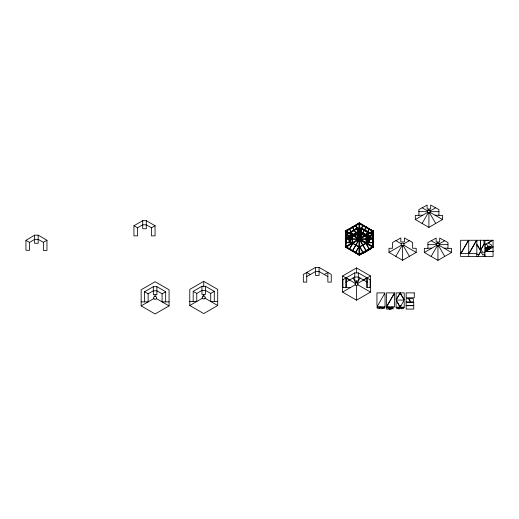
<?xml version="1.0" encoding="UTF-8"?>
<svg xmlns="http://www.w3.org/2000/svg" width="519" height="519" viewBox="0 0 519 519"><rect width="100%" height="100%" fill="white"/><g stroke="black" fill="none" stroke-linecap="round" stroke-linejoin="round"><path stroke-width="0.78" d="M43.375 242.334L38.179 239.343L34.617 239.343L29.596 242.438L29.596 250.288L25.95 250.288L25.95 240.329L34.617 235.159L38.179 235.159L46.957 240.265L46.957 250.392L43.375 250.392L43.375 242.334L46.957 240.265M345.738 235.101L357.241 228.075L357.241 234.101L350.825 238.039M369.366 242.451L369.69 236.8L369.677 242.451M352.673 234.828L352.382 235.399M352.68 235.198L357.241 232.473M345.68 234.698L350.863 238.059L345.68 234.698L348.645 232.869L345.784 234.757M349.125 233.148L357.883 228.276M350.993 234.64L351.35 234.024M351.318 234.828L351.674 234.212M352.382 235.029L352.187 243.177L359.343 247.31L366.498 243.177L366.304 235.029M345.563 247.213L345.563 230.884M359.524 223.034L345.382 231.195M352.875 235.723L353.231 235.107M353.199 235.911L353.556 235.295M360.446 224.39L360.744 223.734M347.107 248.101L347.464 247.485M360.711 224.539L361.068 223.923M349.183 249.302L352.544 243.385M359.699 230.994L363.144 225.123M349.41 249.431L352.855 243.567M360.011 231.169L363.371 225.252M357.085 238.156L357.435 237.54M357.409 238.344L357.766 237.728M358.499 238.974L358.856 238.357M352.388 250.742L358.668 239.869M352.699 250.917L358.973 240.044M359.836 239.746L360.192 239.123L373.485 246.797L373.129 247.42L359.712 240.044L365.992 250.917M360.926 240.368L361.282 239.752M361.25 240.563L361.607 239.947M364.721 235.574L361.445 233.68M355.457 252.513L358.681 246.927M365.837 234.536L369.061 228.95M368.918 229.281L369.275 228.665M365.798 234.984L359.343 231.195L352.544 235.12L352.544 242.976L359.343 246.901L366.142 242.976L366.012 234.828M355.547 252.974L358.986 247.109M365.357 235.937L368.081 237.514M369.152 229.411L369.509 228.795M366.103 234.809L369.366 229.126M372.629 238.863L366.459 235.302L372.629 238.493M369.269 232.947L361.445 228.431M350.941 237.734L357.241 234.037L361.445 234.101L361.445 228.075L369.58 232.772L361.445 228.139L357.241 228.094L349.112 232.772M357.617 254.174L357.98 253.557M371.228 230.611L371.578 229.995M373.129 234.997L370.209 233.135C369.301 232.882 371.234 233.641 372.629 234.731L372.947 234.731M367.744 237.734L361.445 234.037M365.129 242.801L365.486 242.185M365.46 242.989L365.817 242.373M359.167 255.069L373.304 246.901M373.129 230.884L373.129 247.213M367.011 243.885L367.368 243.268M367.342 244.079L367.699 243.456M342.579 292.113L355.327 284.749A1.103 1.103 0 0 1 355.327 283.355L356.183 282.654L357.753 283.355A1.103 1.103 0 0 1 357.753 284.749L370.501 292.113L370.501 275.991L356.54 267.934L342.579 275.991L342.579 292.113L356.54 300.17L370.501 292.113M357.234 282.849L360.03 278.009M395.958 240.725L400.817 237.923L400.817 241.945L404.379 241.945L404.379 237.923L409.238 240.725M401.388 243.859L401.57 243.554A1.44 1.44 0 0 1 403.633 243.554L403.808 243.859A1.103 1.103 0 0 1 403.808 245.26L402.958 245.961L401.388 245.26A1.103 1.103 0 0 1 401.388 243.859L395.802 240.634L392.578 242.496L392.578 248.277L388.997 248.277L388.997 252.416L402.601 260.266L416.206 252.416L416.206 248.277L412.624 248.277L412.624 242.496L409.4 240.634L403.808 243.859M422.265 207.84L427.124 205.037L427.124 209.066L430.686 209.066L430.686 205.037L435.545 207.84M395.796 256.341L401.907 245.759M427.695 210.98L427.513 212.063L428.551 213.075L429.94 212.686L430.115 210.98A1.103 1.103 0 0 0 428.908 210.279A1.103 1.103 0 0 0 427.695 210.98L422.103 207.749L418.878 209.611L418.878 215.398L415.304 215.398L415.304 219.531L428.908 227.387L442.512 219.531L442.512 215.398L438.931 215.398L438.931 209.611L435.707 207.749L430.115 210.98M422.103 223.455L428.214 212.881M400.13 292.878L396.094 299.859L396.094 292.878L404.204 292.878L404.204 299.859L400.168 292.878M396.127 299.988L399.455 294.221A1.103 1.103 0 0 0 400.85 294.221L404.184 299.988M431.295 240.816L436.155 238.007L436.155 242.036L439.716 242.036L439.716 238.007L444.575 240.816M400.175 307.19L404.184 300.079L396.127 300.079L399.455 305.847A1.103 1.103 0 0 1 400.85 305.847M436.726 243.949L436.55 245.039L437.582 246.045L438.97 245.656L439.145 243.949A1.103 1.103 0 0 0 437.939 243.249A1.103 1.103 0 0 0 436.726 243.949L431.133 240.719L427.909 242.581L427.909 248.367L424.334 248.367L424.334 252.5L437.939 260.356L451.543 252.5L451.543 248.367L447.962 248.367L447.962 242.581L444.738 240.719L439.145 243.949M431.133 256.431L437.245 245.85M468.488 240.271L461.333 252.662L460.632 252.487M476.591 240.271L469.436 252.662L468.735 252.487M354.276 235.749L348.963 232.687L345.738 234.731M362.178 253.22L370.196 248.582M133.941 225.746L142.719 220.679L146.28 220.679L155.058 225.746L155.058 235.866L151.483 235.873L151.483 227.809L146.28 224.811L142.719 224.811L137.522 227.815L137.522 235.873L133.941 235.873L133.941 225.746L137.522 227.815M151.483 227.809L155.058 225.746M144.561 301.87L144.561 291.743L153.332 286.676L156.9 286.676L165.671 291.743L165.671 301.87M141.155 301.87L148.136 301.87L148.136 293.812L153.332 290.809L156.9 290.809L162.097 293.812L162.097 301.87L169.071 301.87M141.155 305.905L155.116 313.963L169.071 305.905L169.071 289.784L155.116 281.72L141.155 289.784L141.155 305.905L153.903 298.542M162.097 293.812L165.671 291.743M203.74 281.343L189.779 289.401L189.779 305.522L203.74 313.58L217.701 305.522L217.701 289.401L203.74 281.343L203.74 286.3M193.185 301.494L193.185 291.367L201.962 286.3L205.524 286.3L214.302 291.367L214.302 301.494M189.779 301.494L196.766 301.494L196.766 293.436L201.962 290.432L205.524 290.432L210.72 293.436L210.72 301.494L217.701 301.494M189.779 305.522L202.533 298.159M210.72 293.436L214.302 291.367M345.382 230.987L359.343 222.93L373.304 230.987L373.304 247.109L359.343 255.166L345.382 247.109L345.382 230.987L358.441 238.526M357.241 228.431L349.417 232.947L357.241 228.496M346.089 234.932L348.787 233.31M348.963 233.427L345.745 235.107M349.605 233.057L357.241 228.645M351.83 234.711L352.673 234.225M358.499 230.858L359.343 230.371L360.186 230.858M346.063 238.493L351.927 235.126L352.258 235.354L349.534 236.924M352.187 234.919L359.343 230.786L366.498 234.919M349.229 236.748L351.927 235.126M357.241 232.123L352.589 234.809L349.183 228.795M346.063 238.863L352.232 235.302M358.311 238.039L358.986 237.65M357.831 239.227L358.746 237.65M360.257 237.832L358.434 237.832M358.266 239.259L345.206 246.797L345.563 247.42L358.623 239.875M345.382 247.109L358.441 239.57M360.011 238.662L373.304 230.987M358.434 240.271L360.257 240.271M360.854 238.87L359.946 240.446M359.699 240.446L360.374 240.057M324.278 274.519L327.859 272.456L327.859 282.089L331.258 282.089L331.258 274.415L319.081 267.389L315.52 267.389L303.336 274.415L303.336 282.089L306.742 282.089L306.742 272.456L310.323 274.519M306.742 276.588L315.52 271.521L319.081 271.521L327.859 276.588M360.186 247.239L359.343 247.725L358.499 247.239M366.012 243.872L366.855 243.385L366.855 242.412M415.304 219.531L427.695 212.375M362.522 253.46L370.235 249.003M388.997 252.416L401.388 245.26M342.579 279.923L354.756 272.89L358.324 272.89L370.501 279.923M345.985 282.089L354.756 277.023L358.324 277.023L367.095 282.089M363.339 279.923L366.92 277.853L366.92 287.565L370.501 287.597M357.753 283.355L370.501 275.991M424.334 252.5L436.726 245.344M484.947 244.585L492.414 240.271M492.732 240.271L488.191 243.074L491.681 245.091L490.786 246.629L491.837 247.239A1.103 1.103 0 0 1 493.05 246.538M484.947 245.208L486.342 244.404L487.743 245.208L487.743 250.139M484.947 248.53L486.342 247.719L487.743 248.53M493.05 247.18L485.583 251.494L493.05 251.313M418.878 211.674L427.513 211.674M430.296 211.674L438.931 211.674M418.878 215.216L422.771 215.216M435.039 215.216L438.931 215.216M360.802 228.276L369.56 233.148M357.883 228.412L360.802 228.412M358.986 229.612L359.699 229.612M358.986 229.988L359.699 229.988M358.986 230.618L359.699 230.618M358.986 230.884L359.343 230.884M358.986 231.15L359.343 231.15M373.304 231.195L359.167 223.034M345.382 231.461L345.738 231.461M372.947 231.461L373.304 231.461M358.986 231.779L359.699 231.779M357.883 231.902L360.802 231.902M345.382 232.09L345.738 232.09M358.986 232.162L359.699 232.162M372.947 232.09L373.304 232.09M357.241 232.22L361.445 232.22M345.738 232.298L346.095 232.298M372.59 232.298L372.947 232.298M345.382 232.467L345.738 232.467M357.241 232.408L357.883 232.408M360.802 232.408L361.445 232.408M372.947 232.467L373.304 232.467M372.947 232.603L373.304 232.603M345.738 232.674L346.095 232.674M372.59 232.674L372.947 232.674M345.738 232.973L346.095 232.973M372.59 232.973L373.304 232.979M357.883 233.79L360.802 233.745M345.382 233.855L345.738 233.855M372.947 233.855L373.304 233.855M345.382 234.231L345.738 234.231M372.947 234.231L373.304 234.231M345.738 234.367L346.095 234.367M357.883 234.419L360.802 234.419M372.59 234.367L372.947 234.367M372.947 234.919L369.567 232.778M372.947 235.107L369.723 233.427M345.382 235.373L351.382 235.328M366.498 235.328L373.304 235.373M345.382 235.639L346.095 235.639M372.59 235.639L373.304 235.639M345.738 235.684L352.187 235.684M366.498 235.684L372.947 235.684M352.187 235.808L352.544 235.808M366.142 235.808L366.498 235.808M357.883 236.113L360.802 236.113M345.738 236.268L346.095 236.268M372.59 236.268L372.947 236.268M345.738 236.645L346.095 236.645M358.986 236.645L359.699 236.645M372.59 236.645L372.947 236.645M345.382 236.781L345.738 236.781M372.947 236.781L373.304 236.781M358.986 237.021L359.699 237.021M345.382 237.157L345.738 237.157M372.947 237.157L373.304 237.157M345.738 237.91L346.095 237.91M352.187 237.91L352.544 237.91M366.142 237.91L366.498 237.91M372.59 237.91L372.947 237.91M345.738 238.286L346.095 238.286M372.59 238.286L372.947 238.286M345.738 238.87L357.513 238.87M345.738 239.181L346.095 239.181M372.59 239.181L372.947 239.181M345.738 239.227L357.513 239.227M345.738 239.81L346.095 239.81M372.59 239.81L372.947 239.81M345.738 240.187L346.095 240.187M352.187 240.187L352.544 240.187M366.142 240.187L366.498 240.187M372.59 240.187L372.947 240.187M484.947 240.446L488.528 240.271M345.382 240.939L345.738 240.939M372.947 240.939L373.304 240.939M358.986 241.076L359.699 241.076M345.382 241.316L345.738 241.316M372.947 241.316L373.304 241.316M345.738 241.452L346.095 241.452M358.986 241.458L359.699 241.458M372.59 241.452L372.947 241.452M468.735 241.406L468.034 241.225L460.885 253.622L468.735 253.622M476.838 241.406L476.144 241.225L468.988 253.622L476.838 253.622M345.738 241.828L346.095 241.828M372.59 241.828L372.947 241.828M352.187 242.289L352.544 242.289M366.142 242.289L366.498 242.289M345.686 242.451L352.187 242.412M366.498 242.412L373.005 242.451L373.005 235.068M345.382 242.457L346.095 242.457M372.59 242.457L373.304 242.457M345.382 242.723L352.187 242.769M366.498 242.769L373.304 242.723M345.738 243.729L346.095 243.729M372.59 243.729L372.947 243.729M345.382 243.865L345.738 243.865M372.947 243.865L373.304 243.865M484.947 244.112L484.246 243.936L481.022 249.522L482.884 252.747L484.947 252.747M345.382 244.241L345.738 244.241M372.947 244.241L373.304 244.241M427.909 244.65L436.55 244.65M439.327 244.65L447.962 244.65M345.738 245.124L346.095 245.124M372.59 245.124L373.304 245.117M372.947 245.493L373.304 245.493M345.382 245.63L345.738 245.63M372.947 245.63L373.304 245.63M476.838 245.727L477.538 245.545L480.769 251.138L478.907 254.362L476.838 254.362M345.382 246.006L345.738 246.006M358.986 245.935L359.699 245.935M372.947 246.006L373.304 246.006M358.986 246.317L359.699 246.317M345.382 246.635L345.738 246.635M372.947 246.635L373.304 246.635M345.382 246.901L359.524 255.069M358.986 248.108L359.699 248.108M427.909 248.192L431.802 248.192M444.069 248.192L447.962 248.192M358.986 248.484L359.699 248.484M484.947 251.579L493.05 251.579M342.579 287.597L350.403 287.597M406.169 302.103L413.332 302.103L413.332 298.697L406.169 298.697L406.169 309.084L413.74 309.084L413.74 302.188L406.169 302.188M406.169 305.594L413.74 305.594M406.169 305.685L413.74 305.685M348.813 233.362L348.502 233.187M430.115 212.375L442.512 219.531M484.947 246.823L486.342 247.628L489.216 246.058L490.617 246.869L490.617 248.484M487.821 248.484L489.216 249.289M484.947 250.139L486.342 250.949M439.145 245.344L451.543 252.5M403.808 245.26L416.206 252.416M370.183 233.187L372.908 234.757M361.445 228.645L369.08 233.057M366.012 234.225L366.855 234.711M361.445 232.038L366.142 234.75M359.699 237.65L360.374 238.039M360.854 239.227L359.946 237.65M358.623 238.221L345.563 230.683L345.206 231.299L358.266 238.837M360.244 239.57L373.304 247.109M357.831 238.87L358.746 240.446M358.311 240.057L358.986 240.446M352.673 243.872L351.83 243.385L351.83 242.412M403.503 301.422L404.204 301.604L404.204 307.19L396.101 307.19L396.101 301.604L396.801 301.422L400.13 307.19M384.339 294.189L385.04 294.364L385.04 306.937L376.982 306.937L384.994 292.878L376.937 292.878L376.937 305.444L377.637 305.626M349.741 279.923L346.16 277.853L346.16 287.565M342.579 275.991L355.327 283.355M390.178 307.306L392.066 308.39L391.864 309.084L390.178 309.084L390.093 307.112L386.674 307.112L390.093 309.084M193.185 291.367L196.766 293.436M204.953 298.159L217.701 305.522M144.561 291.743L148.136 293.812M156.323 298.542L169.071 305.905M25.95 240.329L29.596 242.438M476.838 244.157L479.686 249.081L481.171 249.081L484.013 244.157L484.013 240.271M429.602 212.881L435.707 223.455M438.633 245.85L444.738 256.431M403.295 245.759L409.4 256.341M408.816 298.697L410.776 302.103M408.725 298.697L410.691 302.103M367.342 234.024L367.699 234.64M367.011 234.212L367.368 234.828M365.46 235.107L365.817 235.723M365.129 235.295L365.486 235.911M357.617 223.923L357.98 224.539M371.228 247.485L371.591 248.095M370.028 248.179L370.332 248.815L362.314 253.454L361.912 252.863M370.041 248.672L370.371 249.237L362.658 253.687L362.333 253.136M355.762 225.408L358.986 230.994M366.142 243.385L369.366 248.971M355.547 225.123L355.904 225.739M355.457 225.583L358.681 231.169M365.837 243.567L369.061 249.146M361.25 237.54L361.607 238.156M360.926 237.728L361.282 238.344M360.147 238.176L360.504 238.792M358.973 238.052L352.472 226.797L352.167 226.972L358.668 238.234M360.024 239.869L366.304 250.742M357.409 239.752L357.766 240.368M357.085 239.947L357.435 240.563M349.41 228.665L352.855 234.536M360.011 246.927L363.371 252.844M359.699 247.109L363.144 252.974M347.107 229.995L347.464 230.611M360.711 253.557L361.068 254.174M346.783 230.183L347.198 230.76M353.199 242.185L353.556 242.801M352.875 242.373L353.231 242.989M351.318 243.268L351.674 243.885M350.993 243.456L351.35 244.079M353.05 278.009L355.846 282.849M484.947 240.271L484.947 256.477M480.471 240.271L480.471 248.906M480.38 240.271L480.38 248.906M477.98 256.477L480.782 251.618L482.793 255.108L484.337 254.219L484.947 255.27A1.103 1.103 0 0 0 484.246 256.477M476.838 240.271L476.838 256.477M468.735 240.271L468.735 256.477M437.939 242.036L437.939 243.249M437.939 246.045L437.939 260.356M428.908 209.066L428.908 210.279M428.908 213.075L428.908 227.387M402.601 245.961L402.601 260.266M372.7 235.25L372.765 242.769M370.144 279.715L370.144 287.597M369.619 237.027L369.554 242.769M369.483 238.87L369.483 239.227M369.314 237.202L369.314 242.451M368.269 237.806L368.269 242.451L368.211 237.838M367.958 242.451L367.958 237.981L367.841 242.769M367.095 277.957L367.095 287.597M361.659 238.87L361.659 239.227M361.393 238.87L361.393 239.227M361.127 228.094L361.127 236.437L357.565 236.437L357.565 228.094M360.802 228.094L360.802 236.437M360.731 238.656L360.731 239.441M359.343 222.93L359.343 238.279M359.343 239.817L359.343 255.166M358.324 272.89L358.324 280.967L354.756 280.967L354.756 272.89M357.883 228.094L357.883 236.437M357.293 238.87L357.293 239.227M357.027 238.87L357.027 239.227M356.54 267.934L356.54 272.89M356.54 280.967L356.54 282.654M355.327 284.749A1.103 1.103 0 0 0 356.54 285.45L356.54 300.17M350.85 242.451L350.727 237.981M350.422 237.806L350.474 242.451M349.475 238.87L349.475 239.227M349.319 242.769L349.002 236.8L349.131 242.769M349.203 238.87L349.203 239.227M346.063 234.731L346.05 242.451M345.985 277.957L345.985 287.597M345.297 238.87L345.297 239.227M342.936 279.715L342.936 287.597M319.081 267.389L319.081 275.466L315.52 275.466L315.52 267.389M205.524 286.3L205.524 294.377L201.962 294.377L201.962 286.3M203.74 294.377L203.74 296.064M156.9 286.676L156.9 294.753L153.332 294.753L153.332 286.676M155.116 294.753L155.116 296.446M146.28 220.679L146.28 228.756L142.719 228.756L142.719 220.679M38.179 235.159L38.179 243.275L34.617 243.275L34.617 235.159M357.753 284.749A1.103 1.103 0 0 1 356.54 285.45M154.305 296.446L153.501 297.841L154.305 299.242L155.921 299.242L156.725 297.841L155.921 296.446L154.305 296.446M202.935 296.064L202.125 297.465L202.935 298.86L204.551 298.86L205.355 297.465L204.551 296.064L202.935 296.064M358.538 237.65L357.727 239.051L358.538 240.446L360.154 240.446L360.958 239.051L360.154 237.65L358.538 237.65M358.986 238.429L358.623 239.051L358.986 239.674L359.706 239.674L360.063 239.051L359.706 238.429L358.986 238.429M366.213 226.797L359.712 238.052L360.024 238.234L366.524 226.972L366.213 226.797M380.168 307.099L379.357 308.5L377.741 308.5L376.937 307.099L380.168 307.099M380.168 307.28L379.357 308.675L382.587 308.675L381.783 307.28L380.168 307.28M384.112 307.099L383.755 307.722L381.783 307.099L382.587 308.5L384.203 308.5L385.007 307.099L384.112 307.099M394.557 292.878L387.193 305.626L386.499 305.444L386.499 292.878L394.557 292.878M393.902 294.189L386.538 306.937L394.602 306.937L394.602 294.364L393.902 294.189M391.41 307.456L391.209 307.793L393.097 308.883L393.097 307.099L391.41 307.099L391.41 307.456M398.436 307.28L398.073 307.903L396.101 307.28L396.905 308.682L398.521 308.682L399.332 307.28L398.436 307.28M399.332 307.462L398.521 308.857L399.416 308.857L399.773 308.234L401.751 308.857L400.94 307.462L399.332 307.462M403.276 307.28L402.919 307.903L400.94 307.28L401.751 308.682L403.367 308.682L404.171 307.28L403.276 307.28M359.343 223.754L346.095 231.403L346.095 246.7L359.343 254.349L372.59 246.7L372.59 231.403L359.343 223.754M353.335 235.937L350.636 237.559L353.335 235.937M357.241 233.68L353.964 235.574L357.241 233.745M373.129 230.683L359.836 238.357L360.192 238.974L373.485 231.299L373.129 230.683M373.012 234.698L367.828 238.059L373.012 234.698M486.342 248.614L485.719 248.977L485.719 249.697L486.342 250.054L486.965 249.697L486.965 248.977L486.342 248.614M489.216 246.953L488.593 247.316L488.593 248.037L489.216 248.393L489.839 248.037L489.839 247.316L489.216 246.953M359.699 222.93L358.986 222.93L358.986 238.279L359.699 238.279L359.699 222.93M373.388 238.87L360.394 238.87L360.394 239.227L373.388 239.227L373.388 238.87M359.699 239.817L358.986 239.817L358.986 255.166L359.699 255.166L359.699 239.817M493.05 240.271L460.632 240.271L460.632 256.477L493.05 256.477L493.05 240.271M414.272 292.878L406.169 292.878L406.169 297.776L414.272 297.776L414.272 292.878M389.912 309.084L386.499 309.084L386.499 307.112L389.912 309.084"/></g></svg>
